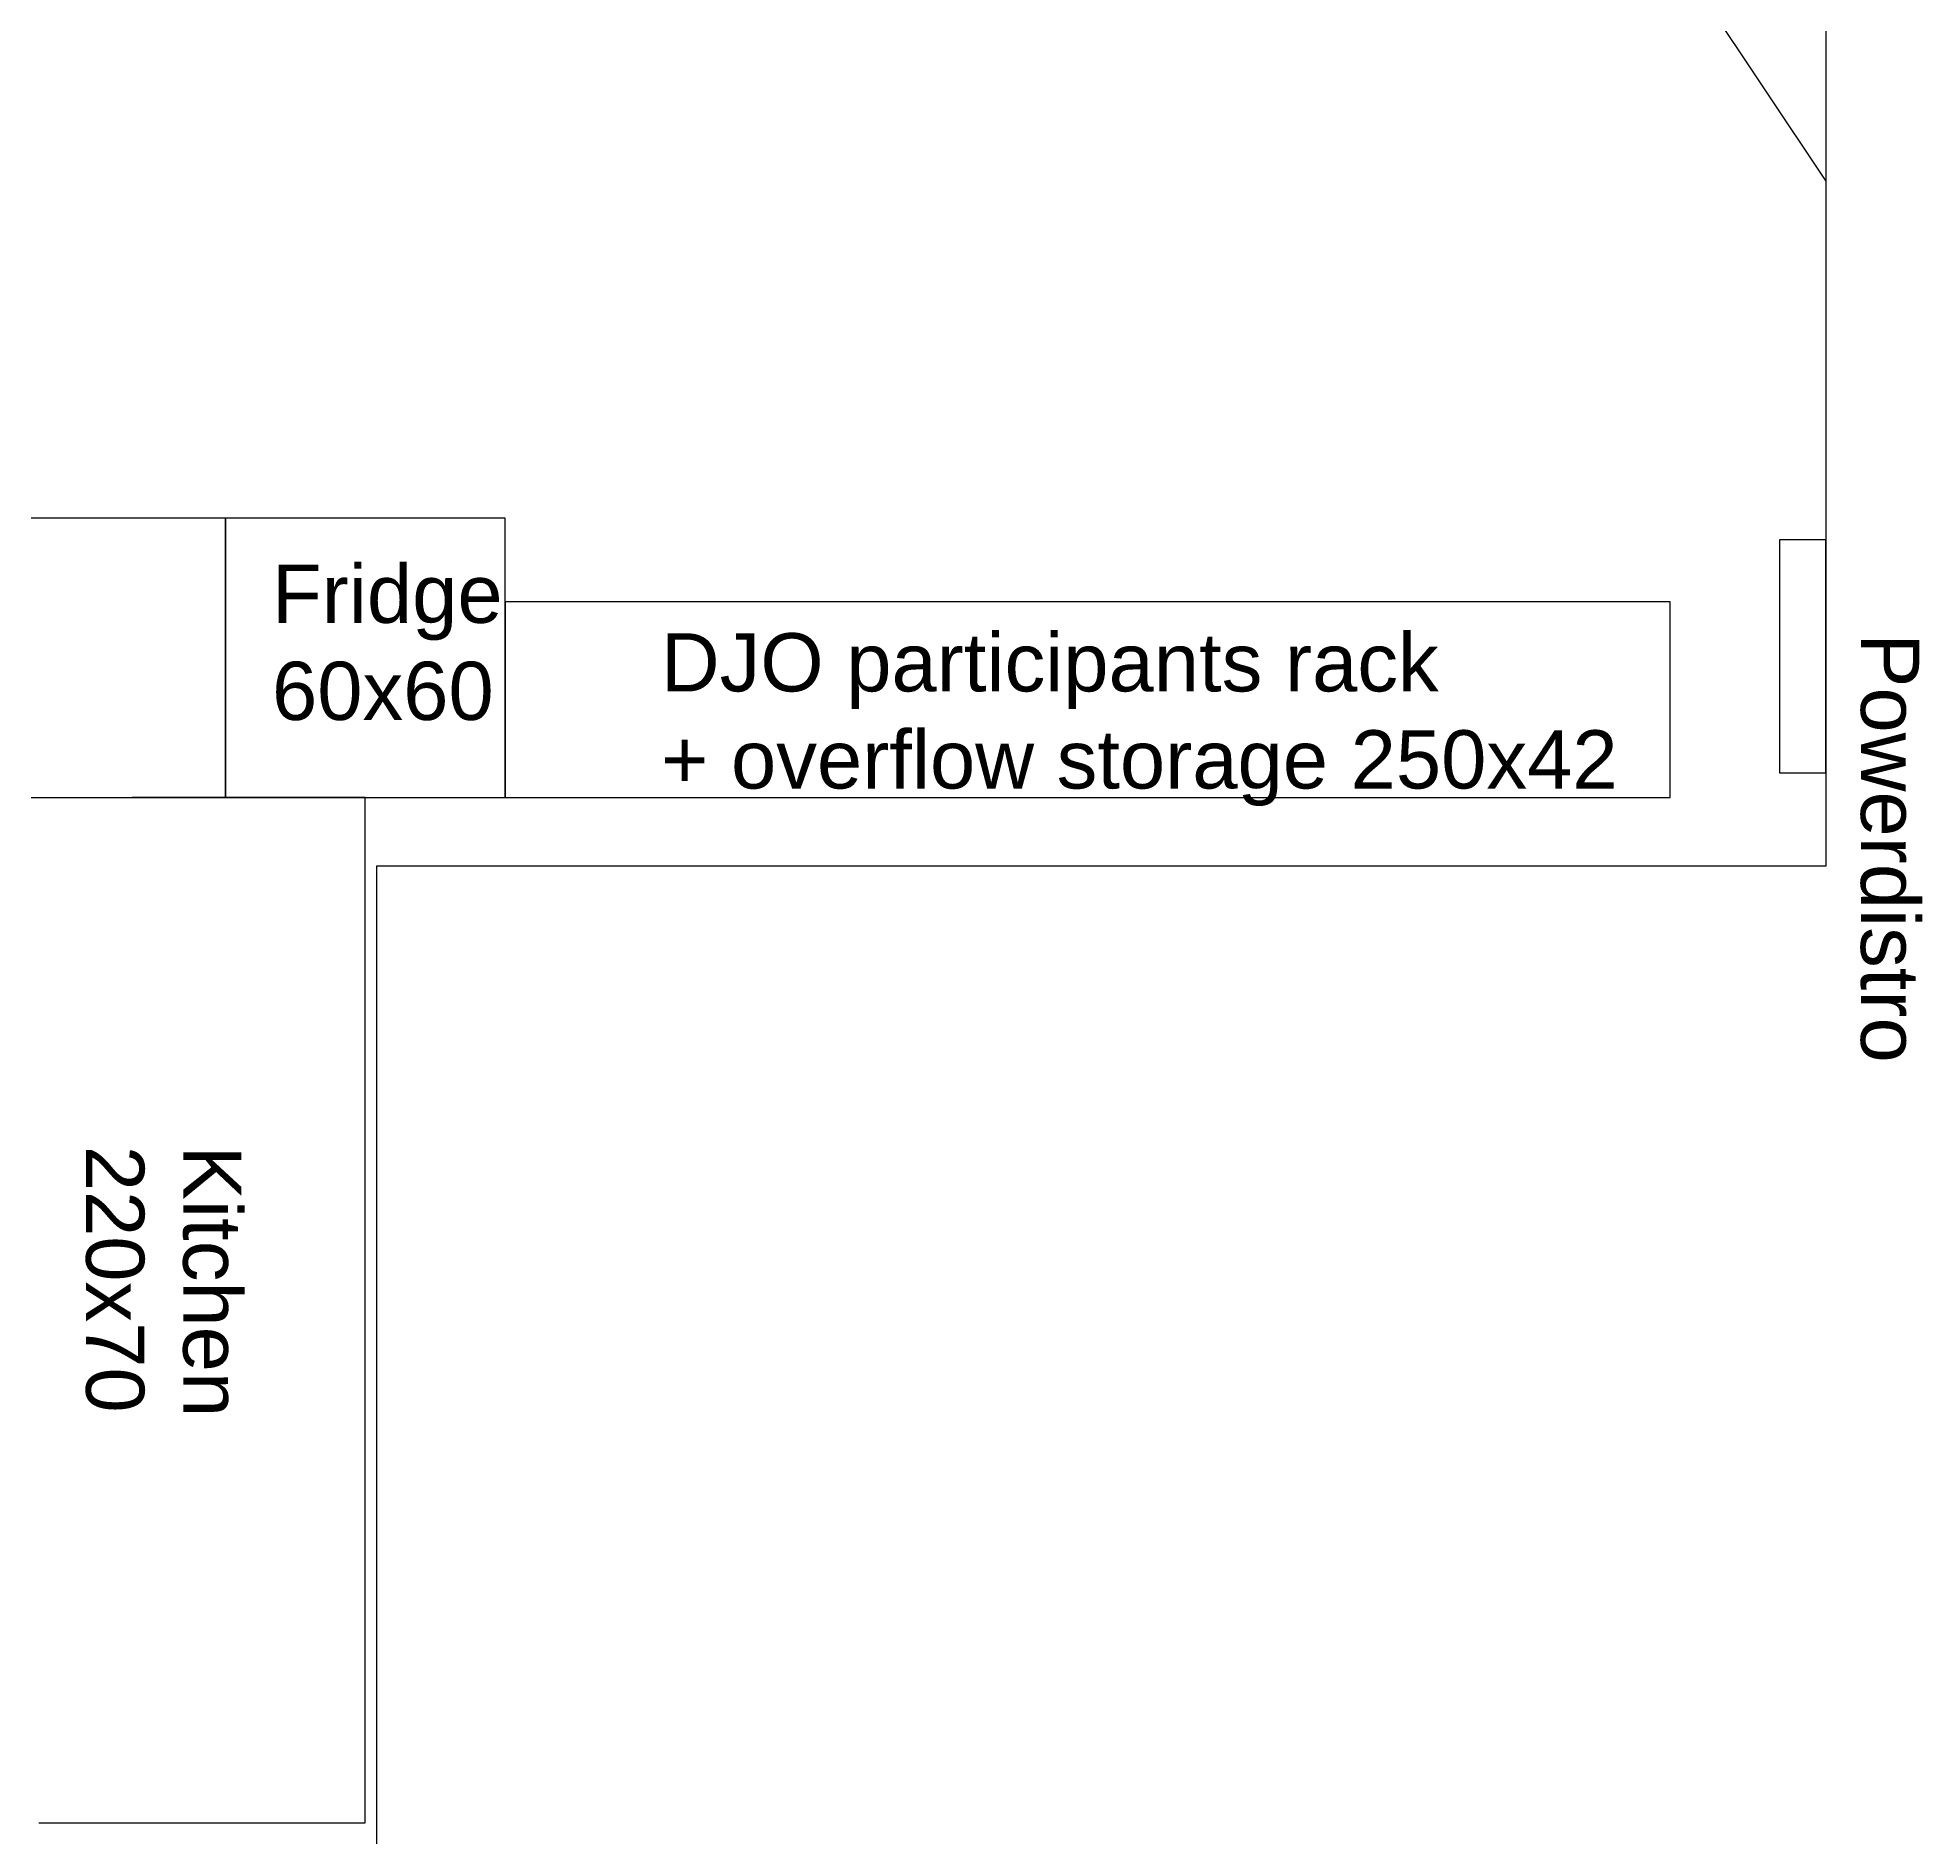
# Model space of a CAD drawing. Header units: centimetres. Extents: x 200 to 1750, y -1876 to 330.
# Drawn here: x 576.3 to 980.7, y -1108.4 to -722.2 of the extents above; entities that cross this region are included whole.
import ezdxf

# ---------------------------------------------------------------- set-up
doc = ezdxf.new("R2010")
doc.units = ezdxf.units.CM
for name, color, linetype, lineweight, true_color in [('Bar', 178, 'Continuous', 25, 0x000000), ('Closets', 178, 'Continuous', 25, 0x000000), ('DJO-participants', 178, 'Continuous', 25, 0x000000), ('Doors', 5, 'Continuous', 25, 0x0000ff), ('Fridge', 216, 'Continuous', 25, 0x800080), ('Kitchen', 178, 'Continuous', 25, 0x000000), ('Powerdistro', 178, 'Continuous', 25, 0x000000), ('Walls', 178, 'Continuous', 25, 0x000000)]:
    doc.layers.add(name, color=color, linetype=linetype, lineweight=lineweight, true_color=true_color)
doc.styles.add('textstyle25', font='')
doc.styles.add('textstyle26', font='')
doc.styles.add('textstyle28', font='')
doc.styles.add('textstyle37', font='')
doc.styles.get('textstyle25').set_extended_font_data('Arial')
doc.styles.get('textstyle26').set_extended_font_data('Arial')
doc.styles.get('textstyle28').set_extended_font_data('Arial')
doc.styles.get('textstyle37').set_extended_font_data('Arial')

msp = doc.modelspace()

# ---------------------------------------------------------------- linework, layer by layer
at = {"layer": 'Bar'}
for p, q in [((616.56, -825.29), (431.56, -825.29)), ((616.56, -885.29), (616.56, -825.29)), ((431.56, -885.29), (616.56, -885.29))]:
    msp.add_line(p, q, dxfattribs=at)
at = {"layer": 'Closets'}
for p, q in [((926.56, -843.29), (676.56, -843.29)), ((676.56, -843.29), (676.56, -885.29)), ((926.56, -885.29), (926.56, -843.29)), ((676.56, -885.29), (926.56, -885.29))]:
    msp.add_line(p, q, dxfattribs=at)
at = {"layer": 'Doors'}
for p in [(960, -656), (911.19, -679.97)]:
    msp.add_line(p, (960, -753), dxfattribs=at)
at = {"layer": 'Fridge'}
for p, q in [((676.56, -825.29), (616.56, -825.29)), ((616.56, -825.29), (616.56, -885.29)), ((676.56, -885.29), (676.56, -825.29)), ((616.56, -885.29), (676.56, -885.29))]:
    msp.add_line(p, q, dxfattribs=at)
at = {"layer": 'Kitchen'}
for p, q in [((646.56, -885.29), (596.56, -885.29)), ((646.56, -1105.29), (646.56, -885.29)), ((576.56, -1105.29), (646.56, -1105.29))]:
    msp.add_line(p, q, dxfattribs=at)
at = {"layer": 'Powerdistro'}
for p, q in [((960, -830), (950, -830)), ((950, -830), (950, -880)), ((960, -880), (960, -830)), ((950, -880), (960, -880))]:
    msp.add_line(p, q, dxfattribs=at)
at = {"layer": 'Walls'}
for p, q in [((960, -753), (960, -900)), ((960, -900), (649, -900)), ((649, -900), (649, -1775))]:
    msp.add_line(p, q, dxfattribs=at)

# ---------------------------------------------------------------- texts
at = {"layer": 'DJO-participants', "insert": (710, -850), "char_height": 1, "attachment_point": 1, "style": 'textstyle28'}
msp.add_mtext('\\H12.5;DJO participants rack\\P+ overflow storage 250x42', dxfattribs=at)
at = {"layer": 'Fridge', "insert": (626.56, -835.29), "char_height": 1, "attachment_point": 1, "style": 'textstyle25'}
msp.add_mtext('\\H12.5;Fridge\\P60x60', dxfattribs=at)
at = {"layer": 'Kitchen', "insert": (620, -960), "char_height": 1, "attachment_point": 1, "rotation": 270, "style": 'textstyle26'}
msp.add_mtext('\\H12.5;Kitchen\\P220x70', dxfattribs=at)
at = {"layer": 'Powerdistro', "insert": (980, -850), "char_height": 1, "attachment_point": 1, "rotation": 270, "style": 'textstyle37'}
msp.add_mtext('\\H12.5;Powerdistro', dxfattribs=at)

doc.saveas('drawing.dxf')
